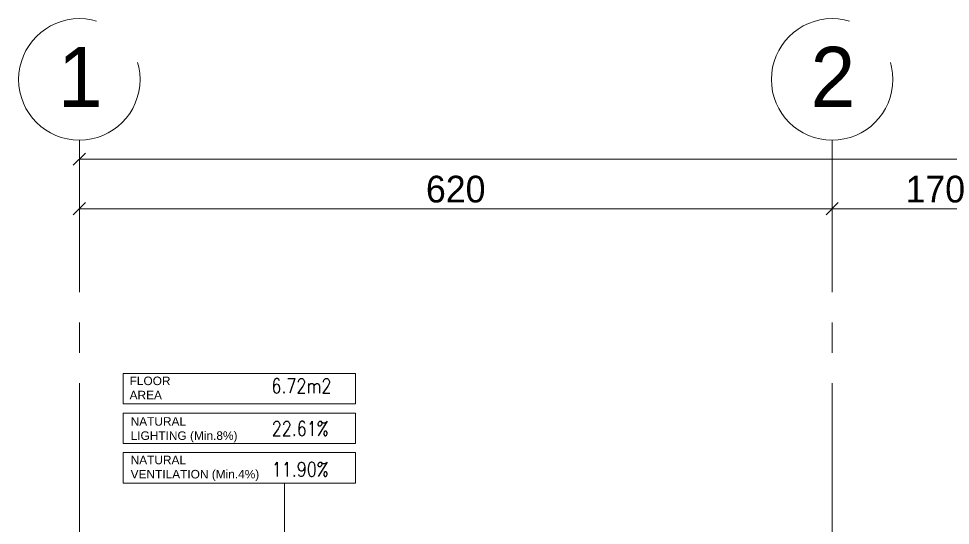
# Model space of a CAD drawing. Header units: inches. Extents: x -114 to 635, y -137 to 57.
# Drawn here: x 85.15 to 92.82, y 31.68 to 35.85 of the extents above; entities that cross this region are included whole.
import ezdxf
from ezdxf.enums import TextEntityAlignment as Align

# ---------------------------------------------------------------- set-up
doc = ezdxf.new("R2010")
doc.units = ezdxf.units.IN
doc.header["$MEASUREMENT"] = 0
doc.header["$PDMODE"] = 98
for name, pattern in [('( Hidden )', [0.375, 0.25, -0.125]), ('CENTER', [2, 1.25, -0.25, 0.25, -0.25]), ('CENTERX2', [4, 2.5, -0.5, 0.5, -0.5])]:
    doc.linetypes.add(name, pattern=pattern)
doc.layers.get('0').update_dxf_attribs({"lineweight": 5})
doc.layers.get('Defpoints').update_dxf_attribs({"lineweight": 5})
doc.layers.add('AXIES', color=7, linetype='CENTER', lineweight=0, true_color=0x949596)
for name, color, linetype, lineweight in [('AXIS DIMENSION', 8, 'Continuous', 5), ('E-AX', 9, '( Hidden )', 0), ('ROOM INFORMATION', 7, 'Continuous', 5), ('TEXT ROOM INFORMATION', 1, 'Continuous', 5)]:
    doc.layers.add(name, color=color, linetype=linetype, lineweight=lineweight)
doc.styles.add('A0$0$002-F.FLOOR PLAN$0$xref plans$0$ATTRIBUTE', font='BKANT.TTF')
doc.styles.add('MAIN', font='')
doc.styles.add('ROMANS-TITLE', font='ROMANS.shx', dxfattribs={"width": 0.8})
doc.styles.get("Standard").update_dxf_attribs({"font": 'arial.ttf'})
doc.styles.get('MAIN').set_extended_font_data('Shonar Bangla')
doc.dimstyles.new('MFS-AXIS', dxfattribs={"dimtxt": 0.22, "dimasz": 0.1, "dimexe": 0, "dimexo": 0.15, "dimgap": 0.05, "dimtad": 1, "dimdec": 0, "dimlfac": 100, "dimzin": 0, "dimdsep": 46, "dimtxsty": 'MAIN', "dimblk": 'OBLIQUE', "dimcen": 0.09, "dimclrd": 1, "dimclre": 1, "dimclrt": 2, "dimadec": 0, "dimazin": 0, "dimtfac": 1, "dimtdec": 0, "dimtix": 1, "dimtofl": 0, "dimtmove": 2, "dimatfit": 3, "dimldrblk": 'OBLIQUE', "dimfxl": 0.05, "dimfxlon": 1, "dimtolj": 1, "dimtzin": 0, "dimlwd": -1, "dimarcsym": 1})

# ---------------------------------------------------------------- blocks, each defined once
blk = doc.blocks.new('_Oblique')
at = {"color": 0, "lineweight": -2}
blk.add_line((-0.5, -0.5), (0.5, 0.5), dxfattribs=at)
blk = doc.blocks.new('*D1394')
at = {"layer": 'AXIS DIMENSION', "color": 1, "linetype": 'Continuous', "lineweight": -2, "transparency": 16777216}
for p, q in [((25.0789, -578.7199), (25.0789, -578.7699)), ((31.2786, -578.7199), (31.2786, -578.7699))]:
    blk.add_line(p, q, dxfattribs=at)
at = {"layer": 'AXIS DIMENSION', "color": 17, "linetype": 'Continuous', "transparency": 16777216}
blk.add_line((25.0789, -578.7699), (31.2786, -578.7699), dxfattribs=at)
at = {"layer": 'Defpoints', "color": 0, "transparency": 16777216}
for p in [(25.0789, -578.2063), (31.2786, -578.2063), (31.2786, -578.7699)]:
    blk.add_point(p, dxfattribs=at)
at = {"layer": 'AXIS DIMENSION', "color": 17, "transparency": 16777216, "xscale": 0.1, "yscale": 0.1, "zscale": 0.1, "rotation": 180}
blk.add_blockref('_Oblique', (25.0789, -578.7699), dxfattribs=at)
at = {"layer": 'AXIS DIMENSION', "color": 17, "transparency": 16777216, "xscale": 0.1, "yscale": 0.1, "zscale": 0.1}
blk.add_blockref('_Oblique', (31.2786, -578.7699), dxfattribs=at)
at = {"layer": 'AXIS DIMENSION', "color": 3, "transparency": 16777216, "insert": (28.1787, -578.6099), "char_height": 0.22, "attachment_point": 5, "style": 'MAIN'}
blk.add_mtext('\\A1;620', dxfattribs=at)
blk = doc.blocks.new('*D1380')
at = {"layer": 'AXIS DIMENSION', "color": 1, "linetype": 'Continuous', "lineweight": -2, "transparency": 16777216}
blk.add_line((31.2786, -578.7199), (31.2786, -578.7699), dxfattribs=at)
at = {"layer": 'AXIS DIMENSION', "color": 17, "linetype": 'Continuous', "transparency": 16777216}
blk.add_line((31.2786, -578.7699), (32.9786, -578.7699), dxfattribs=at)
at = {"layer": 'Defpoints', "color": 0, "transparency": 16777216}
for p in [(31.2786, -578.2063), (32.9786, -578.7699), (32.9786, -578.7699)]:
    blk.add_point(p, dxfattribs=at)
at = {"layer": 'AXIS DIMENSION', "color": 17, "transparency": 16777216, "xscale": 0.1, "yscale": 0.1, "zscale": 0.1, "rotation": 180}
blk.add_blockref('_Oblique', (31.2786, -578.7699), dxfattribs=at)
at = {"layer": 'AXIS DIMENSION', "color": 17, "transparency": 16777216, "xscale": 0.1, "yscale": 0.1, "zscale": 0.1}
blk.add_blockref('_Oblique', (32.9786, -578.7699), dxfattribs=at)
at = {"layer": 'AXIS DIMENSION', "color": 3, "transparency": 16777216, "insert": (32.1286, -578.6099), "char_height": 0.22, "attachment_point": 5, "style": 'MAIN'}
blk.add_mtext('\\A1;170', dxfattribs=at)
blk = doc.blocks.new('*D1379')
at = {"layer": 'AXIS DIMENSION', "color": 1, "linetype": 'Continuous', "lineweight": -2, "transparency": 16777216}
for p, q in [((25.0789, -578.3563), (25.0789, -578.3629)), ((47.0785, -578.3563), (47.0785, -578.3629))]:
    blk.add_line(p, q, dxfattribs=at)
at = {"layer": 'AXIS DIMENSION', "color": 17, "linetype": 'Continuous', "transparency": 16777216}
blk.add_line((25.0789, -578.3629), (47.0785, -578.3629), dxfattribs=at)
at = {"layer": 'Defpoints', "color": 0, "transparency": 16777216}
for p in [(25.0789, -578.2063), (47.0785, -578.2063), (47.0785, -578.3629)]:
    blk.add_point(p, dxfattribs=at)
at = {"layer": 'AXIS DIMENSION', "color": 17, "transparency": 16777216, "xscale": 0.1, "yscale": 0.1, "zscale": 0.1, "rotation": 180}
blk.add_blockref('_Oblique', (25.0789, -578.3629), dxfattribs=at)
at = {"layer": 'AXIS DIMENSION', "color": 17, "transparency": 16777216, "xscale": 0.1, "yscale": 0.1, "zscale": 0.1}
blk.add_blockref('_Oblique', (47.0785, -578.3629), dxfattribs=at)
at = {"layer": 'AXIS DIMENSION', "color": 3, "transparency": 16777216, "insert": (37.5767, -578.2029), "char_height": 0.22, "attachment_point": 5, "style": 'MAIN'}
blk.add_mtext('\\A1;2200', dxfattribs=at)
blk = doc.blocks.new('Room Info')
at = {"layer": 'TEXT ROOM INFORMATION', "ltscale": 5}
for tag, p in [('FLR_AREA', (17, 833.5)), ('NAT_LIGHT', (19, 482.5)), ('NAT_VENT', (19, 147.5))]:
    blk.add_attdef(tag, p, '', height=180, dxfattribs=at)
blk = doc.blocks.new('DASLASDLASLDASLASDLASLQWELQWELQWELQWELQ')
at = {"layer": 'AXIES', "linetype": 'CENTERX2', "ltscale": 0.5}
for p, q in [((25.0789, -578.2063), (25.0789, -610.1736)), ((31.2786, -578.2063), (31.2786, -610.1736))]:
    blk.add_line(p, q, dxfattribs=at)
at = {"layer": 'AXIES', "linetype": 'CENTERX2'}
for centre in [(25.0789, -577.7063), (31.2786, -577.7063)]:
    blk.add_circle(centre, 0.5, dxfattribs=at)
at = {"layer": 'AXIES', "linetype": 'CENTERX2', "style": 'A0$0$002-F.FLOOR PLAN$0$xref plans$0$ATTRIBUTE'}
for s, p in [('1', (24.9016, -577.9332)), ('2', (31.1014, -577.9332))]:
    blk.add_text(s, height=0.495, dxfattribs=at).set_placement(p)
at = {"layer": 'AXIS DIMENSION'}
dim = blk.add_linear_dim(base=(47.0785, -578.3629), p1=(25.0789, -578.2063), p2=(47.0785, -578.2063), dimstyle='MFS-AXIS', override={"dimclrd": 17, "dimclrt": 3}, dxfattribs=at)
dim.commit()
dim.dimension.update_dxf_attribs({"geometry": '*D1379', "text_midpoint": (37.5767, -578.2029), "dimtype": 128})
for base, p1, p2, picture, middle in [((31.2786, -578.7699), (25.0789, -578.2063), (31.2786, -578.2063), '*D1394', (28.1787, -578.6099)), ((32.9786, -578.7699), (31.2786, -578.2063), (32.9786, -578.7699), '*D1380', (32.1286, -578.6099))]:
    dim = blk.add_linear_dim(base=base, p1=p1, p2=p2, dimstyle='MFS-AXIS', override={"dimclrd": 17, "dimclrt": 3}, dxfattribs=at)
    dim.commit()
    dim.dimension.update_dxf_attribs({"geometry": picture, "text_midpoint": middle})

msp = doc.modelspace()

# ---------------------------------------------------------------- linework, layer by layer
at = {"layer": 'ROOM INFORMATION', "ltscale": 5}
msp.add_line((87.3407, 29.9889), (87.3407, 32.0307), dxfattribs=at)
for points in [[(86.012, 32.9312), (87.9254, 32.9312), (87.9254, 32.6812), (86.012, 32.6812)], [(86.012, 32.6047), (87.9254, 32.6047), (87.9254, 32.3547), (86.012, 32.3547)], [(86.012, 32.2807), (87.9254, 32.2807), (87.9254, 32.0307), (86.012, 32.0307)]]:
    msp.add_lwpolyline(points, close=True, dxfattribs=at)

# ---------------------------------------------------------------- block references
at = {"layer": 'E-AX'}
msp.add_blockref('DASLASDLASLDASLASDLASLQWELQWELQWELQWELQ', (60.5717, 613.0572), dxfattribs=at)
at = {"layer": 'TEXT ROOM INFORMATION'}
ref = msp.add_blockref('Room Info', (87.216, 32.0557), dxfattribs=dict(at, xscale=0.001, yscale=0.001, zscale=0.001))
ref.add_attrib('FLR_AREA', '6.72m2', dxfattribs={"ltscale": 5, "height": 0.12, "style": 'ROMANS-TITLE', "width": 0.8}).set_placement((87.233, 32.8892), align=Align.TOP_LEFT)
ref.add_attrib('NAT_LIGHT', '22.61%', dxfattribs={"ltscale": 5, "height": 0.12, "style": 'ROMANS-TITLE', "width": 0.8}).set_placement((87.235, 32.5382), align=Align.TOP_LEFT)
ref.add_attrib('NAT_VENT', '11.90%', dxfattribs={"ltscale": 5, "height": 0.12, "style": 'ROMANS-TITLE', "width": 0.8}).set_placement((87.235, 32.2032), align=Align.TOP_LEFT)

# ---------------------------------------------------------------- texts
at = {"layer": 'ROOM INFORMATION', "ltscale": 5, "char_height": 0.07, "attachment_point": 1}
for s, insert in [('{\\C7;FLOOR\\PAREA}', (86.0645, 32.9062)), ('{\\C7;NATURAL\\PLIGHTING (Min.8%)}', (86.073, 32.5722)), ('{\\C7;NATURAL\\PVENTILATION (Min.4%)}', (86.073, 32.2552))]:
    msp.add_mtext_dynamic_manual_height_columns(s, width=1.51509, gutter_width=0.9, heights=[0], dxfattribs=dict(at, insert=insert))

doc.saveas('drawing.dxf')
